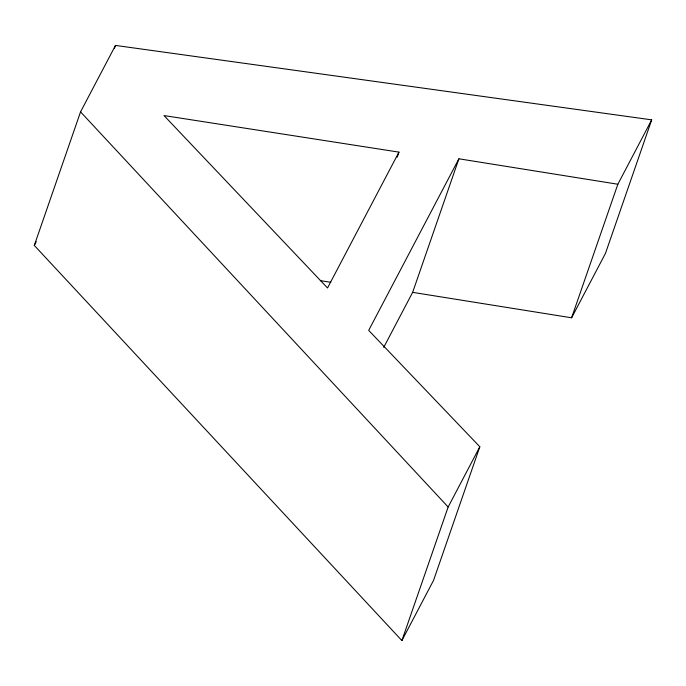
<?xml version="1.0" encoding="UTF-8"?>
<svg xmlns="http://www.w3.org/2000/svg" width="686" height="686" viewBox="0 0 686 686"><rect width="100%" height="100%" fill="white"/><g stroke="black" fill="none" stroke-linecap="round" stroke-linejoin="round"><path stroke-width="1.03" d="M651.7 119.853L617.854 184.234L458.9 158.792L368.682 330.378L479.823 446.766L433.569 580.33L401.893 640.578L34.3 245.434L80.554 111.869L115.488 45.422L651.7 119.853L605.446 253.417L571.601 317.798L412.646 292.356L383.723 347.373M114.433 48.457L115.488 45.422M397.203 157.188L398.952 152.129L163.988 115.557L327.531 287.974L398.952 152.129M412.646 292.356L458.9 158.792M401.893 640.578L448.147 507.014L479.823 446.766M571.601 317.798L617.854 184.234M34.3 245.434L36.238 241.738M320.328 280.651L330.772 282.28M80.554 111.869L448.147 507.014"/></g></svg>
